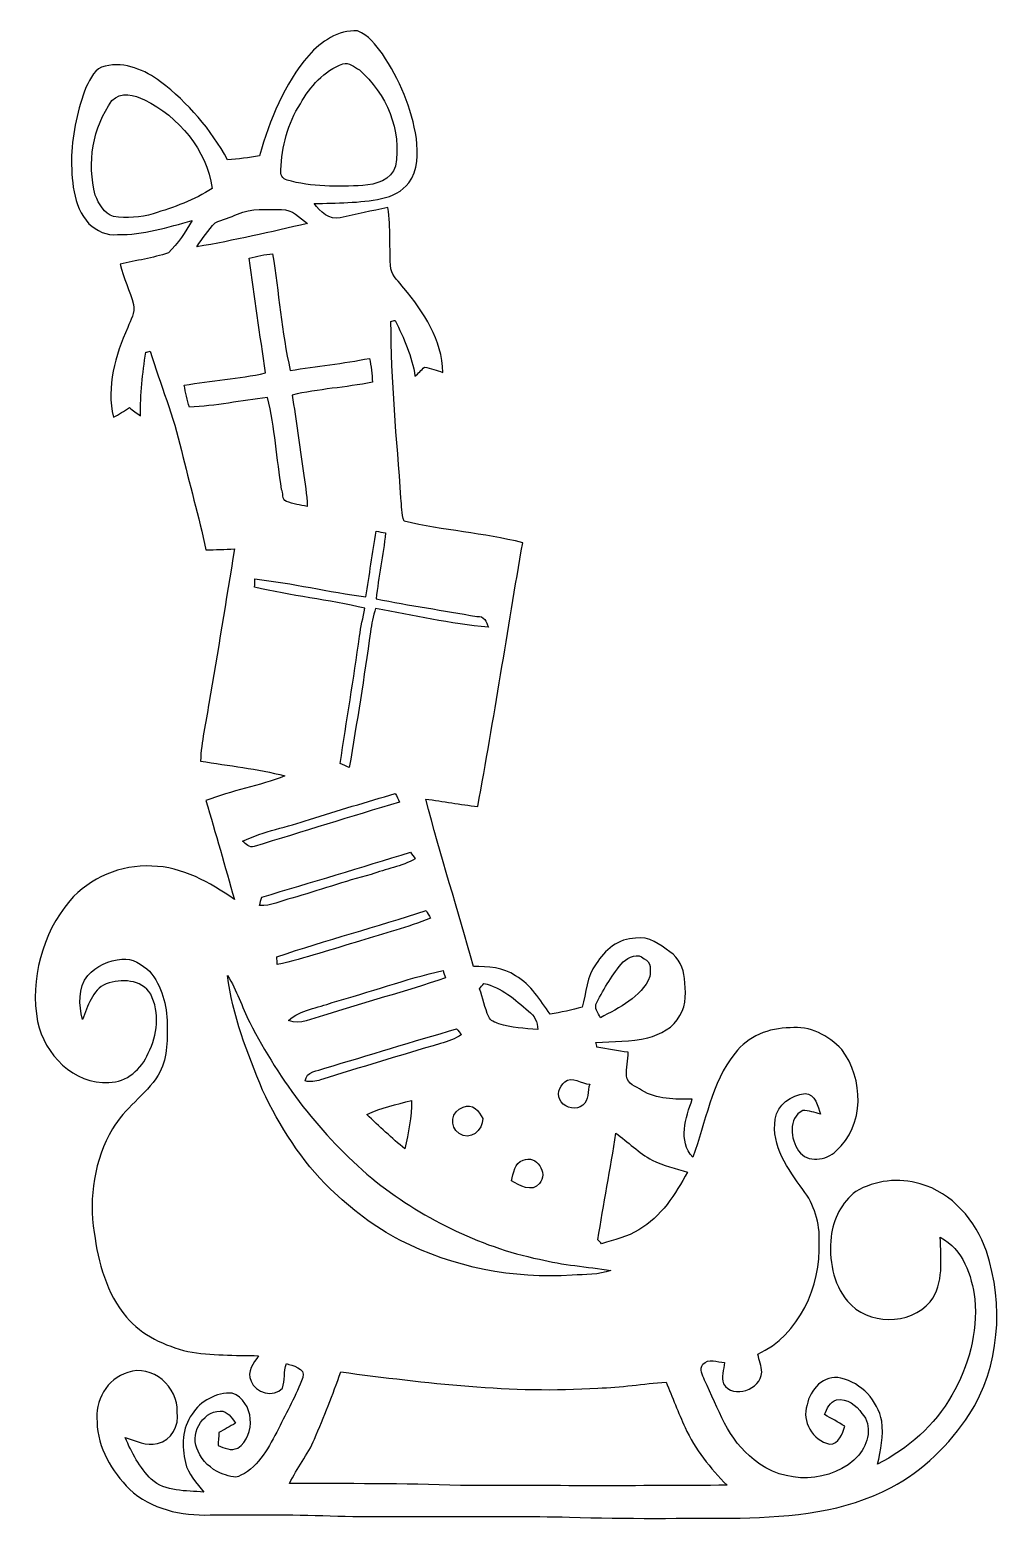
# Model space of a CAD drawing. Header units: centimetres. Extents: x -9.8 to 10.2, y -15.5 to 15.1.
import ezdxf

# ---------------------------------------------------------------- set-up
doc = ezdxf.new("R2010")
doc.units = ezdxf.units.CM
doc.header["$MEASUREMENT"] = 0
doc.layers.add('Layer 1', color=7, linetype='Continuous')

msp = doc.modelspace()

# ---------------------------------------------------------------- linework, layer by layer
at = {"layer": 'Layer 1', "color": 250}
for points, knots in [([(-4.09363, 14.60641), (-3.83787, 14.88828), (-3.48756, 15.13205), (-3.09033, 15.11018), (-3.09033, 15.11018), (-2.86879, 15.02304), (-2.71463, 14.82337), (-2.57881, 14.63675), (-2.57881, 14.63675), (-2.2285, 14.11499), (-1.96885, 13.51915), (-1.87995, 12.89473), (-1.87995, 12.89473), (-1.84538, 12.58993), (-1.84503, 12.2428), (-2.03376, 11.98245), (-2.03376, 11.98245), (-2.17135, 11.81206), (-2.37878, 11.70234), (-2.59292, 11.66283), (-2.59292, 11.66283), (-3.04976, 11.56406), (-3.51966, 11.5764), (-3.98392, 11.55735), (-3.98392, 11.55735), (-3.85868, 11.39472), (-3.66501, 11.21022), (-3.44417, 11.26913), (-3.44417, 11.26913), (-3.11785, 11.33722), (-2.79259, 11.41024), (-2.46627, 11.47727), (-2.46627, 11.47727), (-2.40136, 11.05994), (-2.43911, 10.6359), (-2.40559, 10.21609), (-2.40559, 10.21609), (-2.3682, 10.05805), (-2.22956, 9.94904), (-2.13889, 9.82098), (-2.13889, 9.82098), (-1.72579, 9.33097), (-1.34973, 8.75242), (-1.33385, 8.08955), (-1.33385, 8.08955), (-1.45944, 8.12906), (-1.58538, 8.16927), (-1.71379, 8.1975), (-1.71379, 8.1975), (-1.77588, 8.13153), (-1.83903, 8.06662), (-1.90818, 8.00806), (-1.90818, 8.00806), (-1.96286, 8.41657), (-2.13854, 8.79052), (-2.31599, 9.1567), (-2.31599, 9.1567), (-2.33751, 9.15176), (-2.38019, 9.14153), (-2.40136, 9.13624), (-2.40136, 9.13624), (-2.40312, 7.92233), (-2.27965, 6.71442), (-2.19639, 5.50474), (-2.19639, 5.50474), (-2.1717, 5.34917), (-2.19675, 5.17878), (-2.13184, 5.03096), (-2.13184, 5.03096), (-1.32927, 4.83482), (-0.49495, 4.79072), (0.30692, 4.58646), (0.30692, 4.58646), (-0.00635, 2.77954), (-0.28187, 0.96591), (-0.61771, -0.83644), (-0.61771, -0.83644), (-0.97614, -0.79728), (-1.32962, -0.72602), (-1.68734, -0.68509), (-1.68734, -0.68509), (-1.38254, -1.83727), (-1.02482, -2.97462), (-0.70556, -4.12291), (-0.70556, -4.12291), (-0.41099, -4.13314), (-0.08784, -4.13561), (0.16192, -4.31765), (0.16192, -4.31765), (0.48154, -4.49298), (0.66181, -4.82212), (0.87312, -5.10434), (0.87312, -5.10434), (1.09502, -5.06871), (1.31621, -5.02532), (1.53282, -4.96358), (1.53282, -4.96358), (1.60796, -4.66266), (1.62384, -4.33105), (1.81716, -4.07423), (1.81716, -4.07423), (1.9872, -3.79201), (2.28283, -3.54118), (2.62925, -3.54612), (2.62925, -3.54612), (2.9016, -3.48862), (3.1309, -3.67771), (3.33587, -3.82482), (3.33587, -3.82482), (3.51437, -3.9497), (3.61244, -4.1596), (3.63643, -4.37197), (3.63643, -4.37197), (3.6509, -4.62315), (3.69041, -4.90855), (3.54118, -5.13009), (3.54118, -5.13009), (3.41207, -5.38939), (3.14078, -5.51639), (2.87867, -5.59506), (2.87867, -5.59506), (2.53012, -5.67937), (2.16853, -5.65503), (1.81398, -5.68925), (1.81398, -5.68925), (1.81928, -5.71288), (1.82986, -5.76086), (1.8348, -5.7845), (1.8348, -5.7845), (2.04823, -5.82189), (2.26166, -5.85787), (2.47579, -5.89068), (2.47579, -5.89068), (2.47368, -6.05402), (2.42711, -6.21736), (2.44193, -6.38104), (2.44193, -6.38104), (2.46098, -6.53944), (2.63842, -6.59377), (2.75237, -6.67138), (2.75237, -6.67138), (3.06458, -6.86223), (3.44135, -6.85553), (3.79448, -6.85447), (3.79448, -6.85447), (3.65725, -7.23159), (3.49603, -7.71454), (3.80682, -8.04721), (3.80682, -8.04721), (4.08129, -7.33037), (4.17266, -6.51969), (4.67678, -5.91079), (4.67678, -5.91079), (4.93183, -5.55766), (5.3788, -5.38621), (5.80461, -5.38656), (5.80461, -5.38656), (6.20854, -5.3407), (6.60188, -5.53791), (6.86682, -5.83318), (6.86682, -5.83318), (7.3279, -6.42761), (7.34131, -7.39951), (6.75358, -7.9181), (6.75358, -7.9181), (6.54791, -8.11601), (6.16338, -8.17598), (5.98135, -7.91774), (5.98135, -7.91774), (5.81413, -7.68138), (5.76016, -7.24076), (6.06496, -7.08766), (6.06496, -7.08766), (6.1909, -7.08731), (6.31119, -7.12752), (6.42937, -7.16492), (6.42937, -7.16492), (6.37611, -7.0044), (6.33095, -6.74652), (6.11364, -6.73982), (6.11364, -6.73982), (5.83389, -6.76204), (5.53438, -6.96983), (5.50086, -7.2644), (5.50086, -7.2644), (5.41479, -7.81226), (5.76651, -8.2931), (6.06778, -8.71149), (6.06778, -8.71149), (6.30414, -9.01665), (6.42338, -9.40329), (6.40503, -9.78888), (6.40503, -9.78888), (6.44137, -10.70539), (5.99863, -11.69494), (5.13997, -12.09922), (5.13997, -12.09922), (5.17631, -12.21987), (5.21159, -12.34017), (5.22287, -12.46717), (5.22287, -12.46717), (5.20771, -12.82559), (4.63726, -13.02597), (4.43653, -12.70776), (4.43653, -12.70776), (4.38432, -12.56771), (4.44465, -12.41354), (4.45805, -12.27067), (4.45805, -12.27067), (4.31094, -12.25832), (4.12538, -12.17295), (4.01391, -12.30489), (4.01391, -12.30489), (3.93382, -12.40543), (4.00438, -12.53067), (4.04777, -12.63086), (4.04777, -12.63086), (4.32682, -13.20871), (4.52931, -13.86522), (5.06589, -14.26669), (5.06589, -14.26669), (5.66702, -14.78068), (6.68126, -14.77222), (7.21995, -14.17038), (7.21995, -14.17038), (7.41362, -13.94213), (7.50887, -13.55937), (7.2838, -13.31807), (7.2838, -13.31807), (7.17444, -13.14662), (6.97512, -12.99245), (6.76063, -13.03831), (6.76063, -13.03831), (6.62305, -13.07747), (6.56202, -13.21752), (6.51404, -13.33888), (6.51404, -13.33888), (6.65374, -13.41684), (6.79379, -13.49375), (6.93067, -13.57701), (6.93067, -13.57701), (6.88516, -13.72447), (6.80791, -13.94707), (6.61776, -13.94707), (6.61776, -13.94707), (6.27803, -13.86593), (6.0325, -13.4814), (6.15632, -13.14027), (6.15632, -13.14027), (6.21065, -12.82171), (6.50275, -12.51232), (6.84953, -12.58887), (6.84953, -12.58887), (7.27322, -12.68307), (7.60836, -13.05137), (7.69091, -13.47364), (7.69091, -13.47364), (7.73183, -13.77244), (7.67397, -14.07089), (7.60377, -14.36053), (7.60377, -14.36053), (8.22713, -14.03703), (8.78311, -13.55619), (9.13342, -12.94201), (9.13342, -12.94201), (9.47879, -12.34828), (9.66188, -11.6526), (9.60543, -10.96433), (9.60543, -10.96433), (9.53699, -10.47468), (9.36978, -9.93563), (8.89423, -9.69363), (8.89423, -9.69363), (8.90199, -10.13707), (8.97678, -10.63801), (8.68962, -11.01796), (8.68962, -11.01796), (8.27052, -11.5122), (7.39987, -11.50161), (6.98641, -11.00455), (6.98641, -11.00455), (6.68161, -10.64331), (6.60118, -10.14271), (6.65198, -9.68481), (6.65198, -9.68481), (6.68796, -9.32251), (6.8707, -8.9729), (7.15857, -8.74924), (7.15857, -8.74924), (7.55474, -8.52452), (8.04263, -8.45679), (8.48042, -8.59508), (8.48042, -8.59508), (9.14012, -8.77182), (9.62201, -9.3539), (9.84179, -9.98044), (9.84179, -9.98044), (10.20939, -11.07722), (10.11802, -12.35181), (9.49184, -13.33853), (9.49184, -13.33853), (9.08085, -13.9506), (8.54604, -14.49529), (7.88529, -14.83466), (7.88529, -14.83466), (6.93949, -15.34654), (5.836, -15.43897), (4.78049, -15.46789), (4.78049, -15.46789), (3.61103, -15.46472), (2.44122, -15.48941), (1.27282, -15.44567), (1.27282, -15.44567), (-0.36795, -15.4118), (-2.00942, -15.45625), (-3.65019, -15.42309), (-3.65019, -15.42309), (-4.47322, -15.38287), (-5.29731, -15.40263), (-6.12105, -15.40157), (-6.12105, -15.40157), (-6.70807, -15.42203), (-7.34131, -15.2841), (-7.7791, -14.87029), (-7.7791, -14.87029), (-8.1407, -14.50128), (-8.43527, -14.02397), (-8.4455, -13.49269), (-8.4455, -13.49269), (-8.50124, -13.06724), (-8.23948, -12.59029), (-7.81297, -12.47528), (-7.81297, -12.47528), (-7.3152, -12.28549), (-6.76769, -12.77761), (-6.79485, -13.28349), (-6.79485, -13.28349), (-6.75181, -13.55866), (-6.91586, -13.87369), (-7.20196, -13.93014), (-7.20196, -13.93014), (-7.43514, -13.99928), (-7.64999, -13.87369), (-7.8673, -13.81231), (-7.8673, -13.81231), (-7.73465, -14.12205), (-7.56849, -14.42614), (-7.33037, -14.66815), (-7.33037, -14.66815), (-7.04039, -14.93696), (-6.61705, -14.89181), (-6.25122, -14.93626), (-6.25122, -14.93626), (-6.39304, -14.7447), (-6.57578, -14.56514), (-6.62905, -14.32419), (-6.62905, -14.32419), (-6.7116, -13.99328), (-6.69537, -13.61546), (-6.49182, -13.33077), (-6.49182, -13.33077), (-6.32107, -13.05384), (-5.98946, -12.88239), (-5.66561, -12.89756), (-5.66561, -12.89756), (-5.21688, -13.0623), (-5.16184, -13.76786), (-5.55378, -14.02574), (-5.55378, -14.02574), (-5.6836, -14.09488), (-5.83283, -14.0268), (-5.95489, -13.97388), (-5.95489, -13.97388), (-5.95136, -13.90791), (-5.94431, -13.77597), (-5.94078, -13.71), (-5.94078, -13.71), (-5.82683, -13.64544), (-5.71218, -13.5823), (-5.60035, -13.51456), (-5.60035, -13.51456), (-5.67584, -13.40238), (-5.76227, -13.26268), (-5.91608, -13.26515), (-5.91608, -13.26515), (-6.2925, -13.27397), (-6.55638, -13.76927), (-6.36693, -14.09277), (-6.36693, -14.09277), (-6.28333, -14.30232), (-6.10341, -14.45084), (-5.90374, -14.54503), (-5.90374, -14.54503), (-5.77321, -14.58031), (-5.61763, -14.67309), (-5.48605, -14.58666), (-5.48605, -14.58666), (-5.10399, -14.39616), (-4.90679, -13.99046), (-4.71523, -13.63133), (-4.71523, -13.63133), (-4.54378, -13.28173), (-4.3501, -12.94024), (-4.2164, -12.57406), (-4.2164, -12.57406), (-4.14726, -12.38391), (-4.43548, -12.32676), (-4.55048, -12.29148), (-4.55048, -12.29148), (-4.61645, -12.45306), (-4.57341, -12.6365), (-4.63303, -12.79666), (-4.63303, -12.79666), (-4.80342, -12.99704), (-5.20136, -12.89191), (-5.27685, -12.64885), (-5.27685, -12.64885), (-5.37422, -12.45623), (-5.22746, -12.27596), (-5.12233, -12.12709), (-5.12233, -12.12709), (-5.60917, -12.11721), (-6.09918, -12.1285), (-6.58036, -12.04207), (-6.58036, -12.04207), (-7.05238, -11.92283), (-7.52016, -11.71328), (-7.84225, -11.33475), (-7.84225, -11.33475), (-8.25041, -10.84968), (-8.42151, -10.21362), (-8.50406, -9.59732), (-8.50406, -9.59732), (-8.62048, -8.87271), (-8.5023, -8.09943), (-8.12765, -7.46407), (-8.12765, -7.46407), (-7.87894, -7.04286), (-7.45243, -6.76839), (-7.18644, -6.36058), (-7.18644, -6.36058), (-6.99664, -6.04802), (-7.00229, -5.66138), (-7.00334, -5.30895), (-7.00334, -5.30895), (-7.00405, -4.9216), (-7.11376, -4.52508), (-7.36388, -4.2231), (-7.36388, -4.2231), (-7.52193, -4.09363), (-7.71843, -3.94053), (-7.93644, -3.97757), (-7.93644, -3.97757), (-8.19961, -3.99803), (-8.45961, -4.11268), (-8.63706, -4.31024), (-8.63706, -4.31024), (-8.83497, -4.566), (-8.82403, -4.91737), (-8.74324, -5.21617), (-8.74324, -5.21617), (-8.63776, -4.94489), (-8.54851, -4.61186), (-8.25818, -4.47957), (-8.25818, -4.47957), (-7.94773, -4.37797), (-7.53322, -4.38009), (-7.34236, -4.69583), (-7.34236, -4.69583), (-7.14975, -5.07506), (-7.20619, -5.53755), (-7.39175, -5.90903), (-7.39175, -5.90903), (-7.52898, -6.22935), (-7.83731, -6.51263), (-8.20279, -6.5091), (-8.20279, -6.5091), (-8.9221, -6.55038), (-9.53029, -5.93196), (-9.66823, -5.25992), (-9.66823, -5.25992), (-9.82909, -4.38997), (-9.57404, -3.4544), (-9.00853, -2.77495), (-9.00853, -2.77495), (-8.58802, -2.30223), (-7.95408, -2.02741), (-7.31979, -2.06093), (-7.31979, -2.06093), (-6.69008, -2.07433), (-6.12458, -2.39854), (-5.62151, -2.74849), (-5.62151, -2.74849), (-5.81237, -2.06975), (-6.00498, -1.39136), (-6.20783, -0.71614), (-6.20783, -0.71614), (-5.67972, -0.50412), (-5.11104, -0.41487), (-4.58117, -0.20849), (-4.58117, -0.20849), (-5.14914, -0.05856), (-5.73793, 0.00247), (-6.31719, 0.09666), (-6.31719, 0.09666), (-6.30484, 0.49636), (-6.20254, 0.88759), (-6.1468, 1.28235), (-6.1468, 1.28235), (-5.96512, 2.33997), (-5.78873, 3.39831), (-5.62081, 4.45805), (-5.62081, 4.45805), (-5.81554, 4.44959), (-6.01063, 4.44324), (-6.20536, 4.43865), (-6.20536, 4.43865), (-6.35353, 5.12586), (-6.54967, 5.80143), (-6.70948, 6.48582), (-6.70948, 6.48582), (-6.87246, 7.18079), (-7.14163, 7.84401), (-7.35365, 8.52417), (-7.35365, 8.52417), (-7.37658, 8.51852), (-7.42244, 8.50724), (-7.44538, 8.50159), (-7.44538, 8.50159), (-7.50852, 8.06909), (-7.56109, 7.63305), (-7.55227, 7.19526), (-7.55227, 7.19526), (-7.62988, 7.24817), (-7.70396, 7.30567), (-7.77769, 7.36388), (-7.77769, 7.36388), (-7.88741, 7.2958), (-7.99571, 7.22489), (-8.11001, 7.16527), (-8.11001, 7.16527), (-8.25923, 7.79886), (-8.06873, 8.43668), (-7.81297, 9.01382), (-7.81297, 9.01382), (-7.76252, 9.16481), (-7.6514, 9.31792), (-7.6962, 9.48337), (-7.6962, 9.48337), (-7.76852, 9.76595), (-7.89834, 10.03053), (-7.97031, 10.31346), (-7.97031, 10.31346), (-7.64011, 10.39248), (-7.30038, 10.43658), (-6.9783, 10.54629), (-6.9783, 10.54629), (-6.77827, 10.73609), (-6.62905, 10.97245), (-6.49005, 11.2081), (-6.49005, 11.2081), (-6.99382, 11.07652), (-7.49759, 10.90613), (-8.02605, 10.92094), (-8.02605, 10.92094), (-8.24548, 10.89272), (-8.45467, 10.99961), (-8.61131, 11.14354), (-8.61131, 11.14354), (-8.95315, 11.51749), (-8.96902, 12.06147), (-8.9722, 12.53984), (-8.9722, 12.53984), (-8.93939, 13.0235), (-8.84626, 13.50645), (-8.66881, 13.95836), (-8.66881, 13.95836), (-8.58026, 14.12875), (-8.49171, 14.35135), (-8.27969, 14.38663), (-8.27969, 14.38663), (-7.86836, 14.48012), (-7.4609, 14.30584), (-7.13881, 14.06278), (-7.13881, 14.06278), (-6.57331, 13.63451), (-6.1027, 13.08171), (-5.76227, 12.46011), (-5.76227, 12.46011), (-5.54108, 12.47457), (-5.32059, 12.50068), (-5.10258, 12.54125), (-5.10258, 12.54125), (-4.89656, 13.28208), (-4.59705, 14.01516), (-4.09363, 14.60641), (-4.09363, 14.60641), (-4.09363, 14.60641), (-4.09363, 14.60641), (-4.09363, 14.60641)], [0, 0, 0, 0, 0.00662252, 0.00662252, 0.00662252, 0.00662252, 0.01324503, 0.01324503, 0.01324503, 0.01324503, 0.01986755, 0.01986755, 0.01986755, 0.01986755, 0.02649007, 0.02649007, 0.02649007, 0.02649007, 0.03311258, 0.03311258, 0.03311258, 0.03311258, 0.0397351, 0.0397351, 0.0397351, 0.0397351, 0.04635762, 0.04635762, 0.04635762, 0.04635762, 0.05298013, 0.05298013, 0.05298013, 0.05298013, 0.05960265, 0.05960265, 0.05960265, 0.05960265, 0.06622517, 0.06622517, 0.06622517, 0.06622517, 0.07284768, 0.07284768, 0.07284768, 0.07284768, 0.0794702, 0.0794702, 0.0794702, 0.0794702, 0.08609272, 0.08609272, 0.08609272, 0.08609272, 0.09271523, 0.09271523, 0.09271523, 0.09271523, 0.09933775, 0.09933775, 0.09933775, 0.09933775, 0.10596026, 0.10596026, 0.10596026, 0.10596026, 0.11258278, 0.11258278, 0.11258278, 0.11258278, 0.1192053, 0.1192053, 0.1192053, 0.1192053, 0.12582781, 0.12582781, 0.12582781, 0.12582781, 0.13245033, 0.13245033, 0.13245033, 0.13245033, 0.13907285, 0.13907285, 0.13907285, 0.13907285, 0.14569536, 0.14569536, 0.14569536, 0.14569536, 0.15231788, 0.15231788, 0.15231788, 0.15231788, 0.1589404, 0.1589404, 0.1589404, 0.1589404, 0.16556291, 0.16556291, 0.16556291, 0.16556291, 0.17218543, 0.17218543, 0.17218543, 0.17218543, 0.17880795, 0.17880795, 0.17880795, 0.17880795, 0.18543046, 0.18543046, 0.18543046, 0.18543046, 0.19205298, 0.19205298, 0.19205298, 0.19205298, 0.1986755, 0.1986755, 0.1986755, 0.1986755, 0.20529801, 0.20529801, 0.20529801, 0.20529801, 0.21192053, 0.21192053, 0.21192053, 0.21192053, 0.21854305, 0.21854305, 0.21854305, 0.21854305, 0.22516556, 0.22516556, 0.22516556, 0.22516556, 0.23178808, 0.23178808, 0.23178808, 0.23178808, 0.2384106, 0.2384106, 0.2384106, 0.2384106, 0.24503311, 0.24503311, 0.24503311, 0.24503311, 0.25165563, 0.25165563, 0.25165563, 0.25165563, 0.25827815, 0.25827815, 0.25827815, 0.25827815, 0.26490066, 0.26490066, 0.26490066, 0.26490066, 0.27152318, 0.27152318, 0.27152318, 0.27152318, 0.2781457, 0.2781457, 0.2781457, 0.2781457, 0.28476821, 0.28476821, 0.28476821, 0.28476821, 0.29139073, 0.29139073, 0.29139073, 0.29139073, 0.29801325, 0.29801325, 0.29801325, 0.29801325, 0.30463576, 0.30463576, 0.30463576, 0.30463576, 0.31125828, 0.31125828, 0.31125828, 0.31125828, 0.31788079, 0.31788079, 0.31788079, 0.31788079, 0.32450331, 0.32450331, 0.32450331, 0.32450331, 0.33112583, 0.33112583, 0.33112583, 0.33112583, 0.33774834, 0.33774834, 0.33774834, 0.33774834, 0.34437086, 0.34437086, 0.34437086, 0.34437086, 0.35099338, 0.35099338, 0.35099338, 0.35099338, 0.35761589, 0.35761589, 0.35761589, 0.35761589, 0.36423841, 0.36423841, 0.36423841, 0.36423841, 0.37086093, 0.37086093, 0.37086093, 0.37086093, 0.37748344, 0.37748344, 0.37748344, 0.37748344, 0.38410596, 0.38410596, 0.38410596, 0.38410596, 0.39072848, 0.39072848, 0.39072848, 0.39072848, 0.39735099, 0.39735099, 0.39735099, 0.39735099, 0.40397351, 0.40397351, 0.40397351, 0.40397351, 0.41059603, 0.41059603, 0.41059603, 0.41059603, 0.41721854, 0.41721854, 0.41721854, 0.41721854, 0.42384106, 0.42384106, 0.42384106, 0.42384106, 0.43046358, 0.43046358, 0.43046358, 0.43046358, 0.43708609, 0.43708609, 0.43708609, 0.43708609, 0.44370861, 0.44370861, 0.44370861, 0.44370861, 0.45033113, 0.45033113, 0.45033113, 0.45033113, 0.45695364, 0.45695364, 0.45695364, 0.45695364, 0.46357616, 0.46357616, 0.46357616, 0.46357616, 0.47019868, 0.47019868, 0.47019868, 0.47019868, 0.47682119, 0.47682119, 0.47682119, 0.47682119, 0.48344371, 0.48344371, 0.48344371, 0.48344371, 0.49006623, 0.49006623, 0.49006623, 0.49006623, 0.49668874, 0.49668874, 0.49668874, 0.49668874, 0.50331126, 0.50331126, 0.50331126, 0.50331126, 0.50993377, 0.50993377, 0.50993377, 0.50993377, 0.51655629, 0.51655629, 0.51655629, 0.51655629, 0.52317881, 0.52317881, 0.52317881, 0.52317881, 0.52980132, 0.52980132, 0.52980132, 0.52980132, 0.53642384, 0.53642384, 0.53642384, 0.53642384, 0.54304636, 0.54304636, 0.54304636, 0.54304636, 0.54966887, 0.54966887, 0.54966887, 0.54966887, 0.55629139, 0.55629139, 0.55629139, 0.55629139, 0.56291391, 0.56291391, 0.56291391, 0.56291391, 0.56953642, 0.56953642, 0.56953642, 0.56953642, 0.57615894, 0.57615894, 0.57615894, 0.57615894, 0.58278146, 0.58278146, 0.58278146, 0.58278146, 0.58940397, 0.58940397, 0.58940397, 0.58940397, 0.59602649, 0.59602649, 0.59602649, 0.59602649, 0.60264901, 0.60264901, 0.60264901, 0.60264901, 0.60927152, 0.60927152, 0.60927152, 0.60927152, 0.61589404, 0.61589404, 0.61589404, 0.61589404, 0.62251656, 0.62251656, 0.62251656, 0.62251656, 0.62913907, 0.62913907, 0.62913907, 0.62913907, 0.63576159, 0.63576159, 0.63576159, 0.63576159, 0.64238411, 0.64238411, 0.64238411, 0.64238411, 0.64900662, 0.64900662, 0.64900662, 0.64900662, 0.65562914, 0.65562914, 0.65562914, 0.65562914, 0.66225166, 0.66225166, 0.66225166, 0.66225166, 0.66887417, 0.66887417, 0.66887417, 0.66887417, 0.67549669, 0.67549669, 0.67549669, 0.67549669, 0.68211921, 0.68211921, 0.68211921, 0.68211921, 0.68874172, 0.68874172, 0.68874172, 0.68874172, 0.69536424, 0.69536424, 0.69536424, 0.69536424, 0.70198675, 0.70198675, 0.70198675, 0.70198675, 0.70860927, 0.70860927, 0.70860927, 0.70860927, 0.71523179, 0.71523179, 0.71523179, 0.71523179, 0.7218543, 0.7218543, 0.7218543, 0.7218543, 0.72847682, 0.72847682, 0.72847682, 0.72847682, 0.73509934, 0.73509934, 0.73509934, 0.73509934, 0.74172185, 0.74172185, 0.74172185, 0.74172185, 0.74834437, 0.74834437, 0.74834437, 0.74834437, 0.75496689, 0.75496689, 0.75496689, 0.75496689, 0.7615894, 0.7615894, 0.7615894, 0.7615894, 0.76821192, 0.76821192, 0.76821192, 0.76821192, 0.77483444, 0.77483444, 0.77483444, 0.77483444, 0.78145695, 0.78145695, 0.78145695, 0.78145695, 0.78807947, 0.78807947, 0.78807947, 0.78807947, 0.79470199, 0.79470199, 0.79470199, 0.79470199, 0.8013245, 0.8013245, 0.8013245, 0.8013245, 0.80794702, 0.80794702, 0.80794702, 0.80794702, 0.81456954, 0.81456954, 0.81456954, 0.81456954, 0.82119205, 0.82119205, 0.82119205, 0.82119205, 0.82781457, 0.82781457, 0.82781457, 0.82781457, 0.83443709, 0.83443709, 0.83443709, 0.83443709, 0.8410596, 0.8410596, 0.8410596, 0.8410596, 0.84768212, 0.84768212, 0.84768212, 0.84768212, 0.85430464, 0.85430464, 0.85430464, 0.85430464, 0.86092715, 0.86092715, 0.86092715, 0.86092715, 0.86754967, 0.86754967, 0.86754967, 0.86754967, 0.87417219, 0.87417219, 0.87417219, 0.87417219, 0.8807947, 0.8807947, 0.8807947, 0.8807947, 0.88741722, 0.88741722, 0.88741722, 0.88741722, 0.89403974, 0.89403974, 0.89403974, 0.89403974, 0.90066225, 0.90066225, 0.90066225, 0.90066225, 0.90728477, 0.90728477, 0.90728477, 0.90728477, 0.91390728, 0.91390728, 0.91390728, 0.91390728, 0.9205298, 0.9205298, 0.9205298, 0.9205298, 0.92715232, 0.92715232, 0.92715232, 0.92715232, 0.93377483, 0.93377483, 0.93377483, 0.93377483, 0.94039735, 0.94039735, 0.94039735, 0.94039735, 0.94701987, 0.94701987, 0.94701987, 0.94701987, 0.95364238, 0.95364238, 0.95364238, 0.95364238, 0.9602649, 0.9602649, 0.9602649, 0.9602649, 0.96688742, 0.96688742, 0.96688742, 0.96688742, 0.97350993, 0.97350993, 0.97350993, 0.97350993, 0.98013245, 0.98013245, 0.98013245, 0.98013245, 0.98675497, 0.98675497, 0.98675497, 0.98675497, 1, 1, 1, 1]), ([(-3.39125, 14.4332), (-3.77896, 14.29032), (-4.06365, 13.96153), (-4.26438, 13.61158), (-4.26438, 13.61158), (-4.52614, 13.20835), (-4.64079, 12.72822), (-4.66866, 12.25303), (-4.66866, 12.25303), (-4.67642, 12.16342), (-4.63585, 12.06112), (-4.53884, 12.04207), (-4.53884, 12.04207), (-4.03331, 11.90061), (-3.49885, 11.89919), (-2.97921, 11.93271), (-2.97921, 11.93271), (-2.71745, 11.94576), (-2.38654, 12.04524), (-2.31069, 12.33135), (-2.31069, 12.33135), (-2.17029, 13.06019), (-2.49908, 13.82995), (-3.05118, 14.3062), (-3.05118, 14.3062), (-3.15207, 14.36723), (-3.26566, 14.46989), (-3.39125, 14.4332), (-3.39125, 14.4332), (-3.39125, 14.4332), (-3.39125, 14.4332), (-3.39125, 14.4332)], [0, 0, 0, 0, 0.11111111, 0.11111111, 0.11111111, 0.11111111, 0.22222222, 0.22222222, 0.22222222, 0.22222222, 0.33333333, 0.33333333, 0.33333333, 0.33333333, 0.44444444, 0.44444444, 0.44444444, 0.44444444, 0.55555556, 0.55555556, 0.55555556, 0.55555556, 0.66666667, 0.66666667, 0.66666667, 0.66666667, 0.77777778, 0.77777778, 0.77777778, 0.77777778, 1, 1, 1, 1]), ([(-8.13858, 13.6779), (-8.53758, 13.12404), (-8.65646, 12.38956), (-8.48113, 11.73268), (-8.48113, 11.73268), (-8.41058, 11.55382), (-8.3058, 11.35345), (-8.11001, 11.29206), (-8.11001, 11.29206), (-7.83696, 11.24797), (-7.55474, 11.27689), (-7.28839, 11.34851), (-7.28839, 11.34851), (-6.86999, 11.48539), (-6.4449, 11.62544), (-6.07519, 11.87097), (-6.07519, 11.87097), (-6.19689, 12.66543), (-6.75958, 13.34629), (-7.47324, 13.69236), (-7.47324, 13.69236), (-7.67292, 13.79502), (-7.96149, 13.86487), (-8.13858, 13.6779), (-8.13858, 13.6779), (-8.13858, 13.6779), (-8.13858, 13.6779), (-8.13858, 13.6779)], [0, 0, 0, 0, 0.125, 0.125, 0.125, 0.125, 0.25, 0.25, 0.25, 0.25, 0.375, 0.375, 0.375, 0.375, 0.5, 0.5, 0.5, 0.5, 0.625, 0.625, 0.625, 0.625, 0.75, 0.75, 0.75, 0.75, 1, 1, 1, 1]), ([(-5.55554, 11.34251), (-5.70406, 11.27196), (-5.86987, 11.24021), (-6.01345, 11.15977), (-6.01345, 11.15977), (-6.16444, 11.01831), (-6.2798, 10.84262), (-6.39304, 10.67047), (-6.39304, 10.67047), (-5.62857, 10.79994), (-4.87221, 10.97386), (-4.11798, 11.15131), (-4.11798, 11.15131), (-4.27955, 11.26949), (-4.43477, 11.44341), (-4.64961, 11.43776), (-4.64961, 11.43776), (-4.95229, 11.43776), (-5.27121, 11.46669), (-5.55554, 11.34251), (-5.55554, 11.34251), (-5.55554, 11.34251), (-5.55554, 11.34251), (-5.55554, 11.34251)], [0, 0, 0, 0, 0.14285714, 0.14285714, 0.14285714, 0.14285714, 0.28571429, 0.28571429, 0.28571429, 0.28571429, 0.42857143, 0.42857143, 0.42857143, 0.42857143, 0.57142857, 0.57142857, 0.57142857, 0.57142857, 0.71428571, 0.71428571, 0.71428571, 0.71428571, 1, 1, 1, 1]), ([(-5.3146, 10.43481), (-5.21723, 9.64706), (-5.09094, 8.86354), (-4.98334, 8.0772), (-4.98334, 8.0772), (-5.53226, 7.95373), (-6.09741, 7.91845), (-6.65233, 7.82567), (-6.65233, 7.82567), (-6.6294, 7.67221), (-6.58918, 7.52193), (-6.54614, 7.37306), (-6.54614, 7.37306), (-6.00781, 7.39599), (-5.47758, 7.5117), (-4.94242, 7.57132), (-4.94242, 7.57132), (-4.78578, 6.9529), (-4.75368, 6.31119), (-4.65067, 5.6829), (-4.65067, 5.6829), (-4.60834, 5.62328), (-4.64961, 5.46841), (-4.55224, 5.43666), (-4.55224, 5.43666), (-4.41572, 5.38163), (-4.26755, 5.36293), (-4.12362, 5.33224), (-4.12362, 5.33224), (-4.12433, 5.57742), (-4.17654, 5.81872), (-4.20688, 6.06143), (-4.20688, 6.06143), (-4.29119, 6.58036), (-4.34446, 7.10353), (-4.43583, 7.62141), (-4.43583, 7.62141), (-3.89326, 7.75159), (-3.33128, 7.77522), (-2.78448, 7.88529), (-2.78448, 7.88529), (-2.78941, 8.05039), (-2.80741, 8.21549), (-2.84268, 8.37671), (-2.84268, 8.37671), (-3.38243, 8.26841), (-3.931, 8.21725), (-4.47358, 8.12729), (-4.47358, 8.12729), (-4.64891, 8.91787), (-4.70817, 9.72926), (-4.83517, 10.52795), (-4.83517, 10.52795), (-4.9978, 10.51031), (-5.15796, 10.48032), (-5.3146, 10.43481), (-5.3146, 10.43481), (-5.3146, 10.43481), (-5.3146, 10.43481), (-5.3146, 10.43481)], [0, 0, 0, 0, 0.0625, 0.0625, 0.0625, 0.0625, 0.125, 0.125, 0.125, 0.125, 0.1875, 0.1875, 0.1875, 0.1875, 0.25, 0.25, 0.25, 0.25, 0.3125, 0.3125, 0.3125, 0.3125, 0.375, 0.375, 0.375, 0.375, 0.4375, 0.4375, 0.4375, 0.4375, 0.5, 0.5, 0.5, 0.5, 0.5625, 0.5625, 0.5625, 0.5625, 0.625, 0.625, 0.625, 0.625, 0.6875, 0.6875, 0.6875, 0.6875, 0.75, 0.75, 0.75, 0.75, 0.8125, 0.8125, 0.8125, 0.8125, 0.875, 0.875, 0.875, 0.875, 1, 1, 1, 1]), ([(-2.70651, 4.82494), (-2.78412, 4.37515), (-2.84445, 3.92289), (-2.91818, 3.47274), (-2.91818, 3.47274), (-3.68124, 3.57717), (-4.43336, 3.75214), (-5.19818, 3.84387), (-5.19818, 3.84387), (-5.201, 3.78778), (-5.20383, 3.73204), (-5.20629, 3.67559), (-5.20629, 3.67559), (-4.45841, 3.48791), (-3.68547, 3.42406), (-2.93688, 3.23815), (-2.93688, 3.23815), (-2.97886, 3.04729), (-3.02119, 2.85609), (-3.048, 2.66206), (-3.048, 2.66206), (-3.16794, 1.78929), (-3.31611, 0.92075), (-3.44593, 0.04939), (-3.44593, 0.04939), (-3.3842, 0.02046), (-3.32176, -0.00706), (-3.25861, -0.03387), (-3.25861, -0.03387), (-3.10092, 0.89323), (-2.95346, 1.8221), (-2.82222, 2.75308), (-2.82222, 2.75308), (-2.79682, 2.91606), (-2.77248, 3.07975), (-2.71639, 3.23532), (-2.71639, 3.23532), (-1.94769, 3.08681), (-1.17757, 2.92523), (-0.39723, 2.84868), (-0.39723, 2.84868), (-0.44238, 2.95134), (-0.47766, 3.09809), (-0.63641, 3.0674), (-0.63641, 3.0674), (-1.32503, 3.19652), (-2.01965, 3.29353), (-2.70651, 3.43182), (-2.70651, 3.43182), (-2.65642, 3.88549), (-2.56364, 4.33317), (-2.51178, 4.78649), (-2.51178, 4.78649), (-2.57669, 4.79954), (-2.64195, 4.81259), (-2.70651, 4.82494), (-2.70651, 4.82494), (-2.70651, 4.82494), (-2.70651, 4.82494), (-2.70651, 4.82494)], [0, 0, 0, 0, 0.0625, 0.0625, 0.0625, 0.0625, 0.125, 0.125, 0.125, 0.125, 0.1875, 0.1875, 0.1875, 0.1875, 0.25, 0.25, 0.25, 0.25, 0.3125, 0.3125, 0.3125, 0.3125, 0.375, 0.375, 0.375, 0.375, 0.4375, 0.4375, 0.4375, 0.4375, 0.5, 0.5, 0.5, 0.5, 0.5625, 0.5625, 0.5625, 0.5625, 0.625, 0.625, 0.625, 0.625, 0.6875, 0.6875, 0.6875, 0.6875, 0.75, 0.75, 0.75, 0.75, 0.8125, 0.8125, 0.8125, 0.8125, 0.875, 0.875, 0.875, 0.875, 1, 1, 1, 1]), ([(-4.07705, -1.10596), (-4.53319, -1.26224), (-5.01721, -1.34056), (-5.45394, -1.55081), (-5.45394, -1.55081), (-5.38515, -1.60302), (-5.31354, -1.69686), (-5.21582, -1.65841), (-5.21582, -1.65841), (-4.21781, -1.35784), (-3.22474, -1.0414), (-2.22497, -0.74683), (-2.22497, -0.74683), (-2.25319, -0.68721), (-2.28247, -0.62794), (-2.31246, -0.56938), (-2.31246, -0.56938), (-2.90195, -0.74436), (-3.49179, -0.91758), (-4.07705, -1.10596), (-4.07705, -1.10596), (-4.07705, -1.10596), (-4.07705, -1.10596), (-4.07705, -1.10596)], [0, 0, 0, 0, 0.14285714, 0.14285714, 0.14285714, 0.14285714, 0.28571429, 0.28571429, 0.28571429, 0.28571429, 0.42857143, 0.42857143, 0.42857143, 0.42857143, 0.57142857, 0.57142857, 0.57142857, 0.57142857, 0.71428571, 0.71428571, 0.71428571, 0.71428571, 1, 1, 1, 1]), ([(-5.05954, -2.69981), (-5.07436, -2.75696), (-5.08917, -2.81376), (-5.10328, -2.87126), (-5.10328, -2.87126), (-4.87151, -2.88925), (-4.65702, -2.77636), (-4.4383, -2.72168), (-4.4383, -2.72168), (-3.89396, -2.56187), (-3.35633, -2.37737), (-2.80741, -2.23273), (-2.80741, -2.23273), (-2.50649, -2.12478), (-2.18369, -2.06728), (-1.90147, -1.9117), (-1.90147, -1.9117), (-1.93534, -1.86549), (-1.96885, -1.81963), (-2.00272, -1.77412), (-2.00272, -1.77412), (-3.01766, -2.09621), (-4.04001, -2.3936), (-5.05954, -2.69981), (-5.05954, -2.69981), (-5.05954, -2.69981), (-5.05954, -2.69981), (-5.05954, -2.69981)], [0, 0, 0, 0, 0.125, 0.125, 0.125, 0.125, 0.25, 0.25, 0.25, 0.25, 0.375, 0.375, 0.375, 0.375, 0.5, 0.5, 0.5, 0.5, 0.625, 0.625, 0.625, 0.625, 0.75, 0.75, 0.75, 0.75, 1, 1, 1, 1]), ([(-4.74663, -3.92571), (-4.74521, -3.97933), (-4.74345, -4.03331), (-4.74169, -4.08728), (-4.74169, -4.08728), (-4.16207, -3.95852), (-3.59904, -3.76661), (-3.03001, -3.59904), (-3.03001, -3.59904), (-2.55023, -3.44099), (-2.05493, -3.32811), (-1.58891, -3.13055), (-1.58891, -3.13055), (-1.61854, -3.07869), (-1.64818, -3.02789), (-1.67781, -2.97709), (-1.67781, -2.97709), (-2.69522, -3.31082), (-3.73239, -3.58316), (-4.74663, -3.92571), (-4.74663, -3.92571), (-4.74663, -3.92571), (-4.74663, -3.92571), (-4.74663, -3.92571)], [0, 0, 0, 0, 0.14285714, 0.14285714, 0.14285714, 0.14285714, 0.28571429, 0.28571429, 0.28571429, 0.28571429, 0.42857143, 0.42857143, 0.42857143, 0.42857143, 0.57142857, 0.57142857, 0.57142857, 0.57142857, 0.71428571, 0.71428571, 0.71428571, 0.71428571, 1, 1, 1, 1]), ([(2.37243, -4.03049), (2.15477, -4.28131), (1.98579, -4.57306), (1.82845, -4.86445), (1.82845, -4.86445), (1.76742, -4.97346), (1.85914, -5.08388), (1.90429, -5.18019), (1.90429, -5.18019), (2.29482, -4.97311), (2.73791, -4.76462), (2.92453, -4.33458), (2.92453, -4.33458), (2.93441, -4.21252), (2.95875, -4.02202), (2.80353, -3.9691), (2.80353, -3.9691), (2.67758, -3.83046), (2.4892, -3.94264), (2.37243, -4.03049), (2.37243, -4.03049), (2.37243, -4.03049), (2.37243, -4.03049), (2.37243, -4.03049)], [0, 0, 0, 0, 0.14285714, 0.14285714, 0.14285714, 0.14285714, 0.28571429, 0.28571429, 0.28571429, 0.28571429, 0.42857143, 0.42857143, 0.42857143, 0.42857143, 0.57142857, 0.57142857, 0.57142857, 0.57142857, 0.71428571, 0.71428571, 0.71428571, 0.71428571, 1, 1, 1, 1]), ([(-3.60751, -4.8641), (-3.9049, -4.98193), (-4.26332, -5.0098), (-4.50568, -5.23699), (-4.50568, -5.23699), (-4.26508, -5.33365), (-4.02131, -5.19042), (-3.78989, -5.1368), (-3.78989, -5.1368), (-2.95839, -4.86375), (-2.11032, -4.64467), (-1.28235, -4.35928), (-1.28235, -4.35928), (-1.29893, -4.30777), (-1.31551, -4.25662), (-1.33138, -4.20582), (-1.33138, -4.20582), (-2.10079, -4.38538), (-2.84551, -4.65667), (-3.60751, -4.8641), (-3.60751, -4.8641), (-3.60751, -4.8641), (-3.60751, -4.8641), (-3.60751, -4.8641)], [0, 0, 0, 0, 0.14285714, 0.14285714, 0.14285714, 0.14285714, 0.28571429, 0.28571429, 0.28571429, 0.28571429, 0.42857143, 0.42857143, 0.42857143, 0.42857143, 0.57142857, 0.57142857, 0.57142857, 0.57142857, 0.71428571, 0.71428571, 0.71428571, 0.71428571, 1, 1, 1, 1]), ([(-5.76121, -4.30918), (-5.66244, -5.13009), (-5.35376, -5.90938), (-5.04331, -6.67032), (-5.04331, -6.67032), (-4.68948, -7.41257), (-4.23933, -8.11777), (-3.65443, -8.6995), (-3.65443, -8.6995), (-3.21451, -9.10484), (-2.74496, -9.48937), (-2.20592, -9.75678), (-2.20592, -9.75678), (-1.12324, -10.31381), (0.11465, -10.55194), (1.32786, -10.47503), (1.32786, -10.47503), (1.59173, -10.45104), (1.86831, -10.46903), (2.1209, -10.37519), (2.1209, -10.37519), (1.63054, -10.29829), (1.13277, -10.26407), (0.64946, -10.14554), (0.64946, -10.14554), (-0.61278, -9.87813), (-1.79493, -9.28476), (-2.79718, -8.47654), (-2.79718, -8.47654), (-3.84316, -7.59707), (-4.68736, -6.48935), (-5.30719, -5.27403), (-5.30719, -5.27403), (-5.4677, -4.95653), (-5.57248, -4.61257), (-5.76121, -4.30918), (-5.76121, -4.30918), (-5.76121, -4.30918), (-5.76121, -4.30918), (-5.76121, -4.30918)], [0, 0, 0, 0, 0.09090909, 0.09090909, 0.09090909, 0.09090909, 0.18181818, 0.18181818, 0.18181818, 0.18181818, 0.27272727, 0.27272727, 0.27272727, 0.27272727, 0.36363636, 0.36363636, 0.36363636, 0.36363636, 0.45454545, 0.45454545, 0.45454545, 0.45454545, 0.54545455, 0.54545455, 0.54545455, 0.54545455, 0.63636364, 0.63636364, 0.63636364, 0.63636364, 0.72727273, 0.72727273, 0.72727273, 0.72727273, 0.81818182, 0.81818182, 0.81818182, 0.81818182, 1, 1, 1, 1]), ([(-0.49354, -4.4764), (-0.52246, -4.51167), (-0.55104, -4.5466), (-0.57997, -4.58223), (-0.57997, -4.58223), (-0.51576, -4.77449), (-0.47272, -4.97417), (-0.39194, -5.16079), (-0.39194, -5.16079), (-0.35842, -5.24545), (-0.26247, -5.27262), (-0.18556, -5.30437), (-0.18556, -5.30437), (0.07267, -5.38833), (0.34749, -5.39962), (0.61595, -5.42219), (0.61595, -5.42219), (0.61524, -5.27085), (0.54963, -5.1308), (0.4258, -5.04155), (0.4258, -5.04155), (0.15099, -4.80977), (-0.12876, -4.54731), (-0.49354, -4.4764), (-0.49354, -4.4764), (-0.49354, -4.4764), (-0.49354, -4.4764), (-0.49354, -4.4764)], [0, 0, 0, 0, 0.125, 0.125, 0.125, 0.125, 0.25, 0.25, 0.25, 0.25, 0.375, 0.375, 0.375, 0.375, 0.5, 0.5, 0.5, 0.5, 0.625, 0.625, 0.625, 0.625, 0.75, 0.75, 0.75, 0.75, 1, 1, 1, 1]), ([(-3.76273, -6.2163), (-3.90596, -6.27662), (-4.14973, -6.27627), (-4.16348, -6.47982), (-4.16348, -6.47982), (-4.05941, -6.50522), (-3.95076, -6.49111), (-3.84951, -6.45901), (-3.84951, -6.45901), (-3.03036, -6.19936), (-2.20698, -5.95277), (-1.38218, -5.71041), (-1.38218, -5.71041), (-1.23225, -5.66561), (-1.07985, -5.61658), (-0.9525, -5.52203), (-0.9525, -5.52203), (-0.98566, -5.48464), (-1.01882, -5.44724), (-1.05163, -5.41055), (-1.05163, -5.41055), (-1.95898, -5.66667), (-2.85821, -5.9503), (-3.76273, -6.2163), (-3.76273, -6.2163), (-3.76273, -6.2163), (-3.76273, -6.2163), (-3.76273, -6.2163)], [0, 0, 0, 0, 0.125, 0.125, 0.125, 0.125, 0.25, 0.25, 0.25, 0.25, 0.375, 0.375, 0.375, 0.375, 0.5, 0.5, 0.5, 0.5, 0.625, 0.625, 0.625, 0.625, 0.75, 0.75, 0.75, 0.75, 1, 1, 1, 1]), ([(1.17263, -6.49923), (1.05163, -6.58954), (0.99413, -6.78356), (1.10137, -6.90598), (1.10137, -6.90598), (1.19592, -7.04744), (1.41041, -7.08342), (1.54517, -6.97724), (1.54517, -6.97724), (1.67464, -6.87881), (1.63795, -6.68091), (1.68451, -6.54826), (1.68451, -6.54826), (1.52259, -6.53803), (1.32115, -6.37399), (1.17263, -6.49923), (1.17263, -6.49923), (1.17263, -6.49923), (1.17263, -6.49923), (1.17263, -6.49923)], [0, 0, 0, 0, 0.16666667, 0.16666667, 0.16666667, 0.16666667, 0.33333333, 0.33333333, 0.33333333, 0.33333333, 0.5, 0.5, 0.5, 0.5, 0.66666667, 0.66666667, 0.66666667, 0.66666667, 1, 1, 1, 1]), ([(-2.89489, -7.17056), (-2.63843, -7.40974), (-2.38795, -7.65704), (-2.11314, -7.87576), (-2.11314, -7.87576), (-2.038, -7.54909), (-1.98014, -7.21678), (-1.97661, -6.88058), (-1.97661, -6.88058), (-2.28565, -6.9663), (-2.60632, -7.02592), (-2.89489, -7.17056), (-2.89489, -7.17056), (-2.89489, -7.17056), (-2.89489, -7.17056), (-2.89489, -7.17056)], [0, 0, 0, 0, 0.2, 0.2, 0.2, 0.2, 0.4, 0.4, 0.4, 0.4, 0.6, 0.6, 0.6, 0.6, 1, 1, 1, 1]), ([(-0.91793, -7.01957), (-1.15782, -7.08907), (-1.2132, -7.41892), (-0.99942, -7.56038), (-0.99942, -7.56038), (-0.77929, -7.72301), (-0.50729, -7.48982), (-0.51576, -7.25311), (-0.51576, -7.25311), (-0.5842, -7.10001), (-0.72602, -6.93173), (-0.91793, -7.01957), (-0.91793, -7.01957), (-0.91793, -7.01957), (-0.91793, -7.01957), (-0.91793, -7.01957)], [0, 0, 0, 0, 0.2, 0.2, 0.2, 0.2, 0.4, 0.4, 0.4, 0.4, 0.6, 0.6, 0.6, 0.6, 1, 1, 1, 1]), ([(2.22144, -7.5498), (2.11737, -8.28428), (1.96286, -9.01065), (1.85561, -9.74478), (1.85561, -9.74478), (1.88031, -9.77124), (1.90535, -9.79805), (1.93075, -9.82521), (1.93075, -9.82521), (2.1904, -9.74513), (2.46239, -9.68375), (2.69557, -9.5377), (2.69557, -9.5377), (3.1563, -9.27206), (3.44629, -8.80639), (3.69923, -8.35413), (3.69923, -8.35413), (3.45369, -8.27899), (3.19793, -8.22784), (2.96968, -8.10719), (2.96968, -8.10719), (2.69593, -7.95549), (2.47156, -7.7343), (2.22144, -7.5498), (2.22144, -7.5498), (2.22144, -7.5498), (2.22144, -7.5498), (2.22144, -7.5498)], [0, 0, 0, 0, 0.125, 0.125, 0.125, 0.125, 0.25, 0.25, 0.25, 0.25, 0.375, 0.375, 0.375, 0.375, 0.5, 0.5, 0.5, 0.5, 0.625, 0.625, 0.625, 0.625, 0.75, 0.75, 0.75, 0.75, 1, 1, 1, 1]), ([(0.31397, -8.10895), (0.13088, -8.15199), (0.11924, -8.38764), (0.0762, -8.52946), (0.0762, -8.52946), (0.2353, -8.63141), (0.49953, -8.77641), (0.65299, -8.58979), (0.65299, -8.58979), (0.84138, -8.3753), (0.59196, -7.9823), (0.31397, -8.10895), (0.31397, -8.10895), (0.31397, -8.10895), (0.31397, -8.10895), (0.31397, -8.10895)], [0, 0, 0, 0, 0.2, 0.2, 0.2, 0.2, 0.4, 0.4, 0.4, 0.4, 0.6, 0.6, 0.6, 0.6, 1, 1, 1, 1]), ([(-3.435, -12.46223), (-3.59939, -12.92754), (-3.77896, -13.38827), (-3.9751, -13.84124), (-3.9751, -13.84124), (-4.10951, -14.16509), (-4.33599, -14.43814), (-4.48663, -14.75317), (-4.48663, -14.75317), (-3.3147, -14.76128), (-2.14171, -14.7507), (-0.97049, -14.79621), (-0.97049, -14.79621), (0.85654, -14.79867), (2.68358, -14.80644), (4.51062, -14.79127), (4.51062, -14.79127), (4.16454, -14.44272), (3.85127, -14.05467), (3.64631, -13.60523), (3.64631, -13.60523), (3.50908, -13.29619), (3.38384, -12.98257), (3.25684, -12.66931), (3.25684, -12.66931), (2.78765, -12.70176), (2.32304, -12.78431), (1.85208, -12.79349), (1.85208, -12.79349), (0.08184, -12.91308), (-1.68346, -12.68765), (-3.435, -12.46223)], [0, 0, 0, 0, 0.11111111, 0.11111111, 0.11111111, 0.11111111, 0.22222222, 0.22222222, 0.22222222, 0.22222222, 0.33333333, 0.33333333, 0.33333333, 0.33333333, 0.44444444, 0.44444444, 0.44444444, 0.44444444, 0.55555556, 0.55555556, 0.55555556, 0.55555556, 0.66666667, 0.66666667, 0.66666667, 0.66666667, 0.77777778, 0.77777778, 0.77777778, 0.77777778, 1, 1, 1, 1])]:
    msp.add_open_spline(points, degree=3, knots=knots, dxfattribs=at)

doc.saveas('drawing.dxf')
